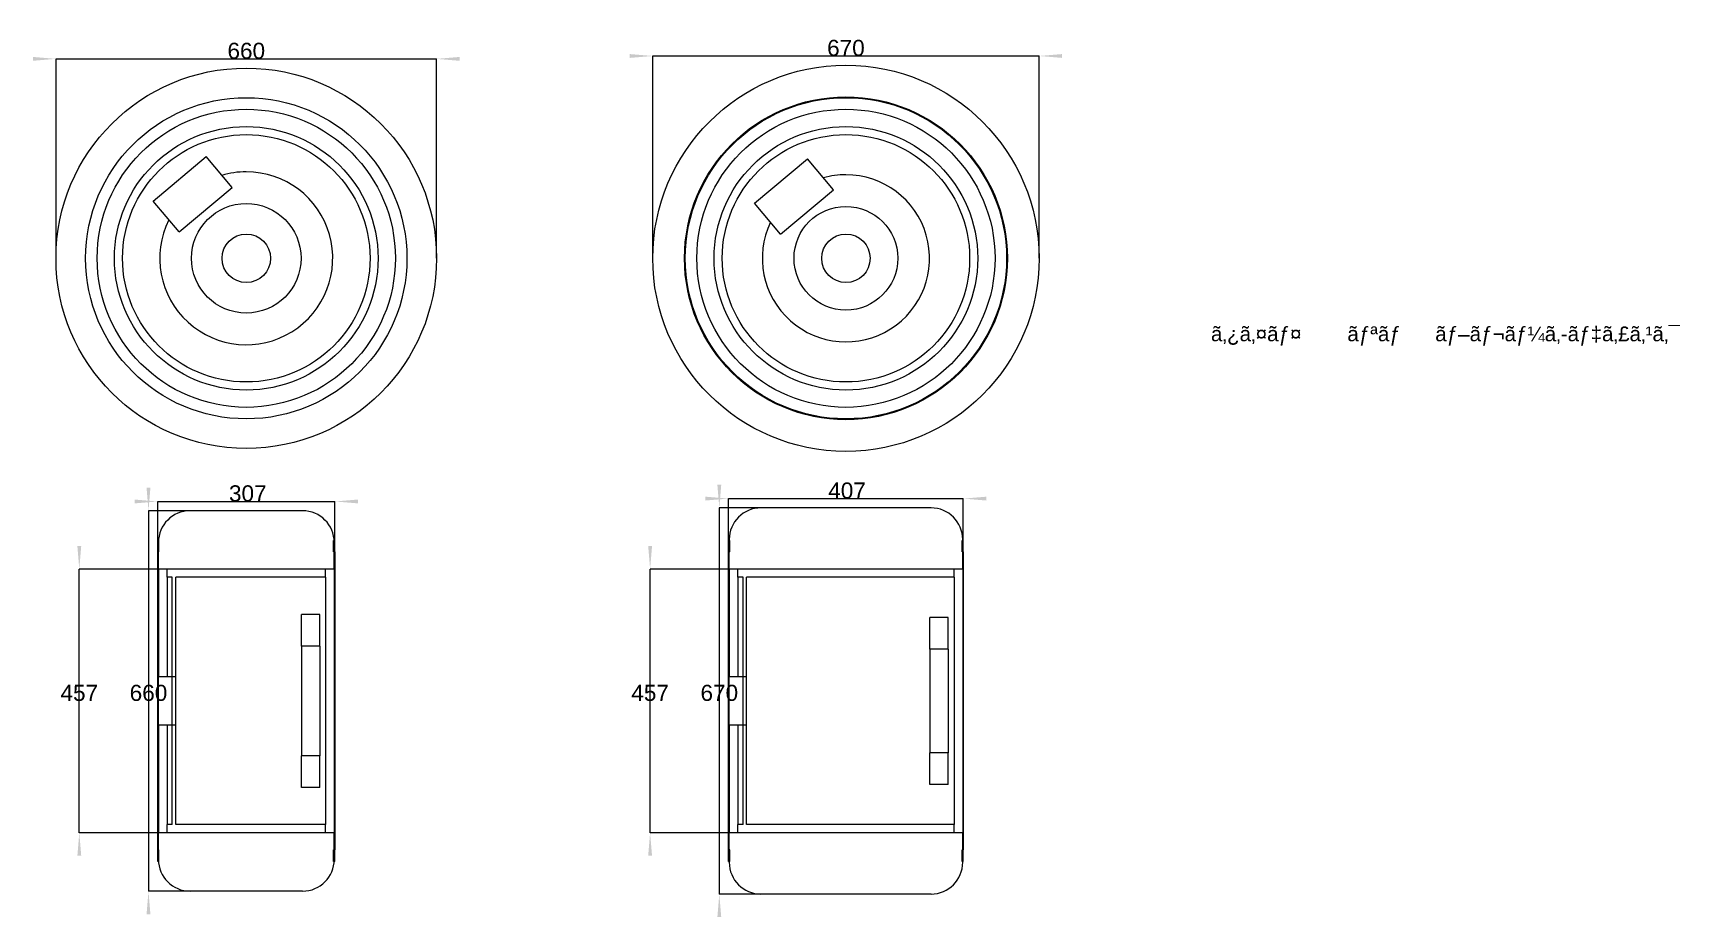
# Model space of a CAD drawing. Header units: millimetres. Extents: x 39 to 396, y 75 to 267.
import ezdxf
from ezdxf.enums import TextEntityAlignment as Align

# ---------------------------------------------------------------- set-up
doc = ezdxf.new("R2010")
doc.units = ezdxf.units.MM
doc.layers.get('0').update_dxf_attribs({"linetype": 'CONTINUOUS'})
for name, color, linetype in [('Dimension002', 7, 'CONTINUOUS'), ('Dimension003', 7, 'CONTINUOUS'), ('DimExtent086', 7, 'CONTINUOUS'), ('DimExtent087', 7, 'CONTINUOUS'), ('DimExtent088', 7, 'CONTINUOUS'), ('DimExtent089', 7, 'CONTINUOUS'), ('DimExtent090', 7, 'CONTINUOUS'), ('DimExtent091', 7, 'CONTINUOUS'), ('S07_Wheels_FrontSide', 7, 'CONTINUOUS'), ('S07_Wheels_RearSide', 7, 'CONTINUOUS'), ('S07_Wheels_SecJ', 7, 'CONTINUOUS'), ('S07_Wheels_SecK', 7, 'CONTINUOUS'), ('S07_Wheels_Tab', 7, 'CONTINUOUS')]:
    doc.layers.add(name, color=color, linetype=linetype)
doc.styles.get("Standard").update_dxf_attribs({"font": 'arial.ttf'})
doc.dimstyles.get("Standard").update_dxf_attribs({"dimscale": 0, "dimtxt": 2.5, "dimasz": 2.5, "dimexe": 1.25, "dimexo": 0.625, "dimtad": 1, "dimtxsty": 'STANDARD', "dimcen": 2.5, "dimazin": 3, "dimtfac": 1, "dimtmove": 0, "dimatfit": 3})

# ---------------------------------------------------------------- blocks, each defined once
blk = doc.blocks.new('*DimExtent086')
at = {"color": 0}
for points in [[(38.75, 261.667), (38.75, 260.833), (43.75, 261.25)], [(131.25, 261.667), (131.25, 260.833), (126.25, 261.25)]]:
    blk.add_solid(points, dxfattribs=at)
at = {"layer": 'DimExtent086'}
for p, q in [((43.75, 218), (43.75, 261.25)), ((43.75, 261.25), (126.25, 261.25)), ((126.25, 218), (126.25, 261.25))]:
    blk.add_line(p, q, dxfattribs=at)
blk.add_text('660', height=3.5, dxfattribs=at).set_placement((85, 261.25), align=Align.CENTER)
blk = doc.blocks.new('*DimExtent087')
at = {"color": 0}
for points in [[(168.125, 262.292), (168.125, 261.458), (173.125, 261.875)], [(261.875, 262.292), (261.875, 261.458), (256.875, 261.875)]]:
    blk.add_solid(points, dxfattribs=at)
at = {"layer": 'DimExtent087'}
for p, q in [((173.125, 218), (173.125, 261.875)), ((173.125, 261.875), (256.875, 261.875)), ((256.875, 218), (256.875, 261.875))]:
    blk.add_line(p, q, dxfattribs=at)
blk.add_text('670', height=3.5, dxfattribs=at).set_placement((215, 261.875), align=Align.CENTER)
blk = doc.blocks.new('*DimExtent088')
at = {"color": 0}
for points in [[(60.8, 165.677), (60.8, 164.844), (65.8, 165.261)], [(109.2, 165.677), (109.2, 164.844), (104.2, 165.261)]]:
    blk.add_solid(points, dxfattribs=at)
at = {"layer": 'DimExtent088'}
for p, q in [((65.8, 89.675), (65.8, 165.261)), ((65.8, 165.261), (104.2, 165.261)), ((104.2, 87.175), (104.2, 165.261))]:
    blk.add_line(p, q, dxfattribs=at)
blk.add_text('307', height=3.5, dxfattribs=at).set_placement((85.3248, 165.261), align=Align.CENTER)
blk = doc.blocks.new('*DimExtent089')
at = {"color": 0}
for points in [[(63.3833, 168.25), (64.2167, 168.25), (63.8, 163.25)], [(63.3833, 75.75), (64.2167, 75.75), (63.8, 80.75)]]:
    blk.add_solid(points, dxfattribs=at)
at = {"layer": 'DimExtent089'}
for p, q in [((97.2125, 163.25), (63.8, 163.25)), ((63.8, 163.25), (63.8, 80.75)), ((97.2125, 80.75), (63.8, 80.75))]:
    blk.add_line(p, q, dxfattribs=at)
blk.add_text('660', height=3.5, dxfattribs=at).set_placement((63.8, 122), align=Align.CENTER)
blk = doc.blocks.new('*DimExtent090')
at = {"color": 0}
for points in [[(184.55, 166.298), (184.55, 165.464), (189.55, 165.881)], [(245.45, 166.298), (245.45, 165.464), (240.45, 165.881)]]:
    blk.add_solid(points, dxfattribs=at)
at = {"layer": 'DimExtent090'}
for p, q in [((189.55, 89.675), (189.55, 165.881)), ((189.55, 165.881), (240.45, 165.881)), ((240.45, 87.175), (240.45, 165.881))]:
    blk.add_line(p, q, dxfattribs=at)
blk.add_text('407', height=3.5, dxfattribs=at).set_placement((215.245, 165.881), align=Align.CENTER)
blk = doc.blocks.new('*DimExtent091')
at = {"color": 0}
for points in [[(187.133, 168.875), (187.967, 168.875), (187.55, 163.875)], [(187.133, 75.125), (187.967, 75.125), (187.55, 80.125)]]:
    blk.add_solid(points, dxfattribs=at)
at = {"layer": 'DimExtent091'}
for p, q in [((233.45, 163.875), (187.55, 163.875)), ((187.55, 163.875), (187.55, 80.125)), ((233.45, 80.125), (187.55, 80.125))]:
    blk.add_line(p, q, dxfattribs=at)
blk.add_text('670', height=3.5, dxfattribs=at).set_placement((187.55, 122), align=Align.CENTER)
blk = doc.blocks.new('*Dimension002')
at = {"color": 0}
for points in [[(48.3833, 155.575), (49.2167, 155.575), (48.8, 150.575)], [(48.3833, 88.425), (49.2167, 88.425), (48.8, 93.425)]]:
    blk.add_solid(points, dxfattribs=at)
at = {"layer": 'Dimension002'}
for p, q in [((85.0125, 150.575), (48.8, 150.575)), ((48.8, 93.425), (48.8, 150.575)), ((85.0125, 93.425), (48.8, 93.425))]:
    blk.add_line(p, q, dxfattribs=at)
blk.add_text('457', height=3.5, dxfattribs=at).set_placement((48.8, 122), align=Align.CENTER)
blk = doc.blocks.new('*Dimension003')
at = {"color": 0}
for points in [[(172.133, 155.575), (172.967, 155.575), (172.55, 150.575)], [(172.133, 88.425), (172.967, 88.425), (172.55, 93.425)]]:
    blk.add_solid(points, dxfattribs=at)
at = {"layer": 'Dimension003'}
for p, q in [((215.012, 150.575), (172.55, 150.575)), ((172.55, 93.425), (172.55, 150.575)), ((215.012, 93.425), (172.55, 93.425))]:
    blk.add_line(p, q, dxfattribs=at)
blk.add_text('457', height=3.5, dxfattribs=at).set_placement((172.55, 122), align=Align.CENTER)

msp = doc.modelspace()

# ---------------------------------------------------------------- linework, layer by layer
at = {"layer": 'S07_Wheels_FrontSide'}
for p, q in [((64.792, 230.415), (76.283, 240.057)), ((81.907, 233.354), (76.283, 240.057)), ((70.416, 223.712), (81.907, 233.354)), ((70.416, 223.712), (64.792, 230.415))]:
    msp.add_line(p, q, dxfattribs=at)
for radius in [41.25, 41.25, 34.825, 32.325, 28.575, 26.825, 11.875, 5.25]:
    msp.add_circle((85, 218), radius, dxfattribs=at)
for start, end in [(153.57818, 90), (90, 106.42182)]:
    msp.add_arc((85, 218), 18.75, start, end, dxfattribs=at)
at = {"layer": 'S07_Wheels_RearSide'}
for p, q in [((195.194, 229.936), (206.684, 239.578)), ((212.309, 232.875), (206.684, 239.578)), ((200.818, 223.233), (212.309, 232.875)), ((200.818, 223.233), (195.194, 229.936))]:
    msp.add_line(p, q, dxfattribs=at)
for radius in [41.875, 41.875, 35, 34.825, 32.325, 28.575, 26.825, 11.25, 5.25]:
    msp.add_circle((215, 218), radius, dxfattribs=at)
for start, end in [(154.44334, 90), (90, 105.55666)]:
    msp.add_arc((215, 218), 18.125, start, end, dxfattribs=at)
at = {"layer": 'S07_Wheels_SecJ'}
for p, q in [((97.213, 163.25), (72.812, 163.25)), ((97.213, 163.25), (72.812, 163.25)), ((66.075, 156.825), (65.8, 156.825)), ((65.8, 154.325), (65.8, 156.825)), ((66.075, 156.825), (65.8, 156.825)), ((65.8, 154.325), (65.8, 156.825)), ((66.075, 154.325), (65.8, 154.325)), ((66.075, 154.325), (65.8, 154.325)), ((65.95, 150.575), (65.95, 156.387)), ((65.95, 150.575), (65.95, 156.387)), ((66.075, 154.325), (66.075, 156.825)), ((66.075, 154.325), (66.075, 156.825)), ((104.2, 156.825), (103.925, 156.825)), ((103.925, 154.325), (103.925, 156.825)), ((104.2, 156.825), (103.925, 156.825)), ((103.925, 154.325), (103.925, 156.825)), ((104.2, 154.325), (103.925, 154.325)), ((104.2, 154.325), (103.925, 154.325)), ((104.075, 150.575), (104.075, 156.387)), ((104.075, 150.575), (104.075, 156.387)), ((104.2, 154.325), (104.2, 156.825)), ((104.2, 154.325), (104.2, 156.825)), ((104.075, 150.575), (65.95, 150.575)), ((104.075, 150.575), (65.95, 150.575)), ((102.2, 150.575), (67.825, 150.575)), ((67.825, 148.825), (67.825, 150.575)), ((102.2, 150.575), (67.825, 150.575)), ((67.825, 148.825), (67.825, 150.575)), ((102.2, 148.825), (102.2, 150.575)), ((102.2, 148.825), (102.2, 150.575)), ((68.95, 148.825), (67.825, 148.825)), ((68.95, 148.825), (67.825, 148.825)), ((68.95, 95.175), (68.95, 148.825)), ((68.95, 95.175), (68.95, 148.825)), ((102.2, 148.825), (69.7, 148.825)), ((69.7, 95.175), (69.7, 148.825)), ((102.2, 148.825), (69.7, 148.825)), ((69.7, 95.175), (69.7, 148.825)), ((100.95, 140.75), (96.95, 140.75)), ((96.95, 133.875), (96.95, 140.75)), ((100.95, 140.75), (96.95, 140.75)), ((96.95, 133.875), (96.95, 140.75)), ((100.95, 133.875), (100.95, 140.75)), ((100.95, 133.875), (100.95, 140.75)), ((100.95, 133.875), (96.95, 133.875)), ((100.95, 133.875), (96.95, 133.875)), ((69.7, 127.25), (65.95, 127.25)), ((65.95, 116.75), (65.95, 127.25)), ((69.7, 116.75), (69.7, 127.25)), ((69.7, 116.75), (65.95, 116.75)), ((96.95, 103.25), (96.95, 110.125)), ((100.95, 110.125), (96.95, 110.125)), ((96.95, 103.25), (96.95, 110.125)), ((100.95, 110.125), (96.95, 110.125)), ((100.95, 103.25), (100.95, 110.125)), ((100.95, 103.25), (100.95, 110.125)), ((100.95, 103.25), (96.95, 103.25)), ((100.95, 103.25), (96.95, 103.25)), ((65.95, 87.612), (65.95, 93.425)), ((104.075, 93.425), (65.95, 93.425)), ((65.95, 87.612), (65.95, 93.425)), ((104.075, 93.425), (65.95, 93.425)), ((67.825, 93.425), (67.825, 95.175)), ((68.95, 95.175), (67.825, 95.175)), ((67.825, 93.425), (67.825, 95.175)), ((68.95, 95.175), (67.825, 95.175)), ((102.2, 93.425), (67.825, 93.425)), ((102.2, 93.425), (67.825, 93.425)), ((102.2, 95.175), (69.7, 95.175)), ((102.2, 95.175), (69.7, 95.175)), ((102.2, 93.425), (102.2, 95.175)), ((102.2, 93.425), (102.2, 95.175)), ((104.075, 87.612), (104.075, 93.425)), ((104.075, 87.612), (104.075, 93.425)), ((65.8, 87.175), (65.8, 89.675)), ((66.075, 89.675), (65.8, 89.675)), ((65.8, 87.175), (65.8, 89.675)), ((66.075, 89.675), (65.8, 89.675)), ((66.075, 87.175), (66.075, 89.675)), ((66.075, 87.175), (66.075, 89.675)), ((103.925, 87.175), (103.925, 89.675)), ((104.2, 89.675), (103.925, 89.675)), ((103.925, 87.175), (103.925, 89.675)), ((104.2, 89.675), (103.925, 89.675)), ((104.2, 87.175), (104.2, 89.675)), ((104.2, 87.175), (104.2, 89.675)), ((66.075, 87.175), (65.8, 87.175)), ((66.075, 87.175), (65.8, 87.175)), ((104.2, 87.175), (103.925, 87.175)), ((104.2, 87.175), (103.925, 87.175)), ((97.213, 80.75), (72.812, 80.75)), ((97.213, 80.75), (72.812, 80.75))]:
    msp.add_line(p, q, dxfattribs=at)
for centre, start, end in [((72.812, 156.387), 90, 180), ((72.812, 156.387), 90, 180), ((97.213, 156.387), 0, 90), ((97.213, 156.387), 0, 90), ((72.812, 87.612), 180, -90), ((72.812, 87.612), 180, -90), ((97.213, 87.612), -90, 0), ((97.213, 87.612), -90, 0)]:
    msp.add_arc(centre, 6.862, start, end, dxfattribs=at)
for points in [[(65.8, 154.325), (65.8, 153.515), (65.8, 151.124), (65.8, 147.273), (65.8, 142.154), (65.8, 136.025), (65.8, 129.193), (65.8, 122), (65.8, 114.807), (65.8, 107.975), (65.8, 101.846), (65.8, 96.727), (65.8, 92.876), (65.8, 90.485), (65.8, 89.675)], [(65.8, 154.325), (65.8, 153.515), (65.8, 151.124), (65.8, 147.273), (65.8, 142.154), (65.8, 136.025), (65.8, 129.193), (65.8, 122), (65.8, 114.807), (65.8, 107.975), (65.8, 101.846), (65.8, 96.727), (65.8, 92.876), (65.8, 90.485), (65.8, 89.675)], [(104.2, 154.325), (104.2, 153.515), (104.2, 151.124), (104.2, 147.273), (104.2, 142.154), (104.2, 136.025), (104.2, 129.193), (104.2, 122), (104.2, 114.807), (104.2, 107.975), (104.2, 101.846), (104.2, 96.727), (104.2, 92.876), (104.2, 90.485), (104.2, 89.675)], [(104.2, 154.325), (104.2, 153.515), (104.2, 151.124), (104.2, 147.273), (104.2, 142.154), (104.2, 136.025), (104.2, 129.193), (104.2, 122), (104.2, 114.807), (104.2, 107.975), (104.2, 101.846), (104.2, 96.727), (104.2, 92.876), (104.2, 90.485), (104.2, 89.675)], [(65.95, 150.575), (65.95, 150.435), (65.95, 150.017), (65.95, 149.324), (65.95, 148.364), (65.95, 147.145), (65.95, 145.68), (65.95, 143.984), (65.95, 142.072), (65.95, 139.963), (65.95, 137.678), (65.95, 135.24), (65.95, 132.673), (65.95, 130.001), (65.95, 127.25)], [(65.95, 150.575), (65.95, 150.435), (65.95, 150.017), (65.95, 149.324), (65.95, 148.364), (65.95, 147.145), (65.95, 145.68), (65.95, 143.984), (65.95, 142.072), (65.95, 139.963), (65.95, 137.678), (65.95, 135.24), (65.95, 132.673), (65.95, 130.001), (65.95, 127.25)], [(104.075, 150.575), (104.075, 149.859), (104.075, 147.745), (104.075, 144.341), (104.075, 139.816), (104.075, 134.398), (104.075, 128.359), (104.075, 122), (104.075, 115.641), (104.075, 109.602), (104.075, 104.184), (104.075, 99.659), (104.075, 96.255), (104.075, 94.141), (104.075, 93.425)], [(104.075, 150.575), (104.075, 149.859), (104.075, 147.745), (104.075, 144.341), (104.075, 139.816), (104.075, 134.398), (104.075, 128.359), (104.075, 122), (104.075, 115.641), (104.075, 109.602), (104.075, 104.184), (104.075, 99.659), (104.075, 96.255), (104.075, 94.141), (104.075, 93.425)], [(67.825, 148.825), (67.825, 148.696), (67.825, 148.31), (67.825, 147.671), (67.825, 146.785), (67.825, 145.66), (67.825, 144.308), (67.825, 142.741), (67.825, 140.975), (67.825, 139.026), (67.825, 136.913), (67.825, 134.657), (67.825, 132.279), (67.825, 129.802), (67.825, 127.25)], [(67.825, 148.825), (67.825, 148.696), (67.825, 148.31), (67.825, 147.671), (67.825, 146.785), (67.825, 145.66), (67.825, 144.308), (67.825, 142.741), (67.825, 140.975), (67.825, 139.026), (67.825, 136.913), (67.825, 134.657), (67.825, 132.279), (67.825, 129.802), (67.825, 127.25)], [(102.2, 148.825), (102.2, 148.152), (102.2, 146.168), (102.2, 142.973), (102.2, 138.725), (102.2, 133.639), (102.2, 127.969), (102.2, 122), (102.2, 116.031), (102.2, 110.361), (102.2, 105.275), (102.2, 101.027), (102.2, 97.832), (102.2, 95.848), (102.2, 95.175)], [(102.2, 148.825), (102.2, 148.152), (102.2, 146.168), (102.2, 142.973), (102.2, 138.725), (102.2, 133.639), (102.2, 127.969), (102.2, 122), (102.2, 116.031), (102.2, 110.361), (102.2, 105.275), (102.2, 101.027), (102.2, 97.832), (102.2, 95.848), (102.2, 95.175)], [(96.95, 133.875), (96.95, 133.577), (96.95, 132.699), (96.95, 131.284), (96.95, 129.404), (96.95, 127.152), (96.95, 124.642), (96.95, 122), (96.95, 119.358), (96.95, 116.848), (96.95, 114.596), (96.95, 112.716), (96.95, 111.301), (96.95, 110.423), (96.95, 110.125)], [(96.95, 133.875), (96.95, 133.577), (96.95, 132.699), (96.95, 131.284), (96.95, 129.404), (96.95, 127.152), (96.95, 124.642), (96.95, 122), (96.95, 119.358), (96.95, 116.848), (96.95, 114.596), (96.95, 112.716), (96.95, 111.301), (96.95, 110.423), (96.95, 110.125)], [(100.95, 133.875), (100.95, 133.577), (100.95, 132.699), (100.95, 131.284), (100.95, 129.404), (100.95, 127.152), (100.95, 124.642), (100.95, 122), (100.95, 119.358), (100.95, 116.848), (100.95, 114.596), (100.95, 112.716), (100.95, 111.301), (100.95, 110.423), (100.95, 110.125)], [(100.95, 133.875), (100.95, 133.577), (100.95, 132.699), (100.95, 131.284), (100.95, 129.404), (100.95, 127.152), (100.95, 124.642), (100.95, 122), (100.95, 119.358), (100.95, 116.848), (100.95, 114.596), (100.95, 112.716), (100.95, 111.301), (100.95, 110.423), (100.95, 110.125)], [(65.95, 116.75), (65.95, 113.999), (65.95, 111.327), (65.95, 108.76), (65.95, 106.322), (65.95, 104.037), (65.95, 101.928), (65.95, 100.016), (65.95, 98.32), (65.95, 96.855), (65.95, 95.636), (65.95, 94.676), (65.95, 93.983), (65.95, 93.565), (65.95, 93.425)], [(65.95, 116.75), (65.95, 113.999), (65.95, 111.327), (65.95, 108.76), (65.95, 106.322), (65.95, 104.037), (65.95, 101.928), (65.95, 100.016), (65.95, 98.32), (65.95, 96.855), (65.95, 95.636), (65.95, 94.676), (65.95, 93.983), (65.95, 93.565), (65.95, 93.425)], [(67.825, 116.75), (67.825, 114.198), (67.825, 111.721), (67.825, 109.343), (67.825, 107.087), (67.825, 104.974), (67.825, 103.025), (67.825, 101.259), (67.825, 99.692), (67.825, 98.34), (67.825, 97.215), (67.825, 96.329), (67.825, 95.69), (67.825, 95.304), (67.825, 95.175)], [(67.825, 116.75), (67.825, 114.198), (67.825, 111.721), (67.825, 109.343), (67.825, 107.087), (67.825, 104.974), (67.825, 103.025), (67.825, 101.259), (67.825, 99.692), (67.825, 98.34), (67.825, 97.215), (67.825, 96.329), (67.825, 95.69), (67.825, 95.304), (67.825, 95.175)]]:
    msp.add_open_spline(points, degree=1, dxfattribs=at)
at = {"layer": 'S07_Wheels_SecK'}
for p, q in [((233.45, 163.875), (196.575, 163.875)), ((233.45, 163.875), (196.575, 163.875)), ((189.825, 156.825), (189.55, 156.825)), ((189.55, 154.325), (189.55, 156.825)), ((189.825, 156.825), (189.55, 156.825)), ((189.55, 154.325), (189.55, 156.825)), ((189.825, 154.325), (189.55, 154.325)), ((189.825, 154.325), (189.55, 154.325)), ((189.7, 150.575), (189.7, 157)), ((189.7, 150.575), (189.7, 157)), ((189.825, 154.325), (189.825, 156.825)), ((189.825, 154.325), (189.825, 156.825)), ((240.45, 156.825), (240.175, 156.825)), ((240.175, 154.325), (240.175, 156.825)), ((240.45, 156.825), (240.175, 156.825)), ((240.175, 154.325), (240.175, 156.825)), ((240.45, 154.325), (240.175, 154.325)), ((240.45, 154.325), (240.175, 154.325)), ((240.325, 150.575), (240.325, 157)), ((240.325, 150.575), (240.325, 157)), ((240.45, 154.325), (240.45, 156.825)), ((240.45, 154.325), (240.45, 156.825)), ((240.325, 150.575), (189.7, 150.575)), ((240.325, 150.575), (189.7, 150.575)), ((238.45, 150.575), (191.575, 150.575)), ((191.575, 148.825), (191.575, 150.575)), ((238.45, 150.575), (191.575, 150.575)), ((191.575, 148.825), (191.575, 150.575)), ((238.45, 148.825), (238.45, 150.575)), ((238.45, 148.825), (238.45, 150.575)), ((192.7, 148.825), (191.575, 148.825)), ((192.7, 148.825), (191.575, 148.825)), ((192.7, 95.175), (192.7, 148.825)), ((192.7, 95.175), (192.7, 148.825)), ((238.45, 148.825), (193.45, 148.825)), ((193.45, 95.175), (193.45, 148.825)), ((238.45, 148.825), (193.45, 148.825)), ((193.45, 95.175), (193.45, 148.825)), ((237.2, 140.125), (233.2, 140.125)), ((233.2, 133.25), (233.2, 140.125)), ((237.2, 140.125), (233.2, 140.125)), ((233.2, 133.25), (233.2, 140.125)), ((237.2, 133.25), (237.2, 140.125)), ((237.2, 133.25), (237.2, 140.125)), ((237.2, 133.25), (233.2, 133.25)), ((237.2, 133.25), (233.2, 133.25)), ((193.45, 127.25), (189.7, 127.25)), ((189.7, 116.75), (189.7, 127.25)), ((193.45, 116.75), (193.45, 127.25)), ((193.45, 116.75), (189.7, 116.75)), ((233.2, 103.875), (233.2, 110.75)), ((237.2, 110.75), (233.2, 110.75)), ((233.2, 103.875), (233.2, 110.75)), ((237.2, 110.75), (233.2, 110.75)), ((237.2, 103.875), (237.2, 110.75)), ((237.2, 103.875), (237.2, 110.75)), ((237.2, 103.875), (233.2, 103.875)), ((237.2, 103.875), (233.2, 103.875)), ((189.7, 87), (189.7, 93.425)), ((240.325, 93.425), (189.7, 93.425)), ((189.7, 87), (189.7, 93.425)), ((240.325, 93.425), (189.7, 93.425)), ((191.575, 93.425), (191.575, 95.175)), ((192.7, 95.175), (191.575, 95.175)), ((191.575, 93.425), (191.575, 95.175)), ((192.7, 95.175), (191.575, 95.175)), ((238.45, 93.425), (191.575, 93.425)), ((238.45, 93.425), (191.575, 93.425)), ((238.45, 95.175), (193.45, 95.175)), ((238.45, 95.175), (193.45, 95.175)), ((238.45, 93.425), (238.45, 95.175)), ((238.45, 93.425), (238.45, 95.175)), ((240.325, 87), (240.325, 93.425)), ((240.325, 87), (240.325, 93.425)), ((189.55, 87.175), (189.55, 89.675)), ((189.825, 89.675), (189.55, 89.675)), ((189.55, 87.175), (189.55, 89.675)), ((189.825, 89.675), (189.55, 89.675)), ((189.825, 87.175), (189.825, 89.675)), ((189.825, 87.175), (189.825, 89.675)), ((240.175, 87.175), (240.175, 89.675)), ((240.45, 89.675), (240.175, 89.675)), ((240.175, 87.175), (240.175, 89.675)), ((240.45, 89.675), (240.175, 89.675)), ((240.45, 87.175), (240.45, 89.675)), ((240.45, 87.175), (240.45, 89.675)), ((189.825, 87.175), (189.55, 87.175)), ((189.825, 87.175), (189.55, 87.175)), ((240.45, 87.175), (240.175, 87.175)), ((240.45, 87.175), (240.175, 87.175)), ((233.45, 80.125), (196.575, 80.125)), ((233.45, 80.125), (196.575, 80.125))]:
    msp.add_line(p, q, dxfattribs=at)
for centre, start, end in [((196.575, 157), 90, 180), ((196.575, 157), 90, 180), ((233.45, 157), 0, 90), ((233.45, 157), 0, 90), ((196.575, 87), 180, -90), ((196.575, 87), 180, -90), ((233.45, 87), -90, 0), ((233.45, 87), -90, 0)]:
    msp.add_arc(centre, 6.875, start, end, dxfattribs=at)
for points in [[(189.55, 154.325), (189.55, 153.515), (189.55, 151.124), (189.55, 147.273), (189.55, 142.154), (189.55, 136.025), (189.55, 129.193), (189.55, 122), (189.55, 114.807), (189.55, 107.975), (189.55, 101.846), (189.55, 96.727), (189.55, 92.876), (189.55, 90.485), (189.55, 89.675)], [(189.55, 154.325), (189.55, 153.515), (189.55, 151.124), (189.55, 147.273), (189.55, 142.154), (189.55, 136.025), (189.55, 129.193), (189.55, 122), (189.55, 114.807), (189.55, 107.975), (189.55, 101.846), (189.55, 96.727), (189.55, 92.876), (189.55, 90.485), (189.55, 89.675)], [(240.45, 154.325), (240.45, 153.515), (240.45, 151.124), (240.45, 147.273), (240.45, 142.154), (240.45, 136.025), (240.45, 129.193), (240.45, 122), (240.45, 114.807), (240.45, 107.975), (240.45, 101.846), (240.45, 96.727), (240.45, 92.876), (240.45, 90.485), (240.45, 89.675)], [(240.45, 154.325), (240.45, 153.515), (240.45, 151.124), (240.45, 147.273), (240.45, 142.154), (240.45, 136.025), (240.45, 129.193), (240.45, 122), (240.45, 114.807), (240.45, 107.975), (240.45, 101.846), (240.45, 96.727), (240.45, 92.876), (240.45, 90.485), (240.45, 89.675)], [(189.7, 150.575), (189.7, 150.435), (189.7, 150.017), (189.7, 149.324), (189.7, 148.364), (189.7, 147.145), (189.7, 145.68), (189.7, 143.984), (189.7, 142.072), (189.7, 139.963), (189.7, 137.678), (189.7, 135.24), (189.7, 132.673), (189.7, 130.001), (189.7, 127.25)], [(189.7, 150.575), (189.7, 150.435), (189.7, 150.017), (189.7, 149.324), (189.7, 148.364), (189.7, 147.145), (189.7, 145.68), (189.7, 143.984), (189.7, 142.072), (189.7, 139.963), (189.7, 137.678), (189.7, 135.24), (189.7, 132.673), (189.7, 130.001), (189.7, 127.25)], [(240.325, 150.575), (240.325, 149.859), (240.325, 147.745), (240.325, 144.341), (240.325, 139.816), (240.325, 134.398), (240.325, 128.359), (240.325, 122), (240.325, 115.641), (240.325, 109.602), (240.325, 104.184), (240.325, 99.659), (240.325, 96.255), (240.325, 94.141), (240.325, 93.425)], [(240.325, 150.575), (240.325, 149.859), (240.325, 147.745), (240.325, 144.341), (240.325, 139.816), (240.325, 134.398), (240.325, 128.359), (240.325, 122), (240.325, 115.641), (240.325, 109.602), (240.325, 104.184), (240.325, 99.659), (240.325, 96.255), (240.325, 94.141), (240.325, 93.425)], [(191.575, 148.825), (191.575, 148.696), (191.575, 148.31), (191.575, 147.671), (191.575, 146.785), (191.575, 145.66), (191.575, 144.308), (191.575, 142.741), (191.575, 140.975), (191.575, 139.026), (191.575, 136.913), (191.575, 134.657), (191.575, 132.279), (191.575, 129.802), (191.575, 127.25)], [(191.575, 148.825), (191.575, 148.696), (191.575, 148.31), (191.575, 147.671), (191.575, 146.785), (191.575, 145.66), (191.575, 144.308), (191.575, 142.741), (191.575, 140.975), (191.575, 139.026), (191.575, 136.913), (191.575, 134.657), (191.575, 132.279), (191.575, 129.802), (191.575, 127.25)], [(238.45, 148.825), (238.45, 148.152), (238.45, 146.168), (238.45, 142.973), (238.45, 138.725), (238.45, 133.639), (238.45, 127.969), (238.45, 122), (238.45, 116.031), (238.45, 110.361), (238.45, 105.275), (238.45, 101.027), (238.45, 97.832), (238.45, 95.848), (238.45, 95.175)], [(238.45, 148.825), (238.45, 148.152), (238.45, 146.168), (238.45, 142.973), (238.45, 138.725), (238.45, 133.639), (238.45, 127.969), (238.45, 122), (238.45, 116.031), (238.45, 110.361), (238.45, 105.275), (238.45, 101.027), (238.45, 97.832), (238.45, 95.848), (238.45, 95.175)], [(233.2, 133.25), (233.2, 132.968), (233.2, 132.136), (233.2, 130.796), (233.2, 129.014), (233.2, 126.881), (233.2, 124.503), (233.2, 122), (233.2, 119.497), (233.2, 117.119), (233.2, 114.986), (233.2, 113.204), (233.2, 111.864), (233.2, 111.032), (233.2, 110.75)], [(233.2, 133.25), (233.2, 132.968), (233.2, 132.136), (233.2, 130.796), (233.2, 129.014), (233.2, 126.881), (233.2, 124.503), (233.2, 122), (233.2, 119.497), (233.2, 117.119), (233.2, 114.986), (233.2, 113.204), (233.2, 111.864), (233.2, 111.032), (233.2, 110.75)], [(237.2, 133.25), (237.2, 132.968), (237.2, 132.136), (237.2, 130.796), (237.2, 129.014), (237.2, 126.881), (237.2, 124.503), (237.2, 122), (237.2, 119.497), (237.2, 117.119), (237.2, 114.986), (237.2, 113.204), (237.2, 111.864), (237.2, 111.032), (237.2, 110.75)], [(237.2, 133.25), (237.2, 132.968), (237.2, 132.136), (237.2, 130.796), (237.2, 129.014), (237.2, 126.881), (237.2, 124.503), (237.2, 122), (237.2, 119.497), (237.2, 117.119), (237.2, 114.986), (237.2, 113.204), (237.2, 111.864), (237.2, 111.032), (237.2, 110.75)], [(189.7, 116.75), (189.7, 113.999), (189.7, 111.327), (189.7, 108.76), (189.7, 106.322), (189.7, 104.037), (189.7, 101.928), (189.7, 100.016), (189.7, 98.32), (189.7, 96.855), (189.7, 95.636), (189.7, 94.676), (189.7, 93.983), (189.7, 93.565), (189.7, 93.425)], [(189.7, 116.75), (189.7, 113.999), (189.7, 111.327), (189.7, 108.76), (189.7, 106.322), (189.7, 104.037), (189.7, 101.928), (189.7, 100.016), (189.7, 98.32), (189.7, 96.855), (189.7, 95.636), (189.7, 94.676), (189.7, 93.983), (189.7, 93.565), (189.7, 93.425)], [(191.575, 116.75), (191.575, 114.198), (191.575, 111.721), (191.575, 109.343), (191.575, 107.087), (191.575, 104.974), (191.575, 103.025), (191.575, 101.259), (191.575, 99.692), (191.575, 98.34), (191.575, 97.215), (191.575, 96.329), (191.575, 95.69), (191.575, 95.304), (191.575, 95.175)], [(191.575, 116.75), (191.575, 114.198), (191.575, 111.721), (191.575, 109.343), (191.575, 107.087), (191.575, 104.974), (191.575, 103.025), (191.575, 101.259), (191.575, 99.692), (191.575, 98.34), (191.575, 97.215), (191.575, 96.329), (191.575, 95.69), (191.575, 95.304), (191.575, 95.175)]]:
    msp.add_open_spline(points, degree=1, dxfattribs=at)

# ---------------------------------------------------------------- texts
at = {"layer": 'S07_Wheels_Tab'}
msp.add_text('        ã‚¿ã‚¤ãƒ¤        ãƒªãƒ\xa0     ãƒ–ãƒ¬ãƒ¼ã‚\xadãƒ‡ã‚£ã‚¹ã‚¯', height=3.2, dxfattribs=at).set_placement((340, 200), align=Align.CENTER)

# ---------------------------------------------------------------- dimensions: what is measured, and where the dimension line sits
at = {"layer": 'Dimension002'}
dim = msp.add_linear_dim(base=(48.8, 122), p1=(85.013, 93.425), p2=(85.013, 150.575), angle=90, text='457', dimstyle='STANDARD', dxfattribs=at)
dim.commit()
dim.dimension.update_dxf_attribs({"geometry": '*Dimension002', "text_midpoint": (53.8, 122)})
at = {"layer": 'Dimension003'}
dim = msp.add_linear_dim(base=(172.55, 122), p1=(215.012, 93.425), p2=(215.012, 150.575), angle=90, text='457', dimstyle='STANDARD', dxfattribs=at)
dim.commit()
dim.dimension.update_dxf_attribs({"geometry": '*Dimension003', "text_midpoint": (177.55, 122)})
at = {"layer": 'DimExtent086'}
dim = msp.add_linear_dim(base=(85, 261.25), p1=(43.75, 218), p2=(126.25, 218), text='660', dimstyle='STANDARD', dxfattribs=at)
dim.commit()
dim.dimension.update_dxf_attribs({"geometry": '*DimExtent086', "text_midpoint": (85, 266.25)})
at = {"layer": 'DimExtent087'}
dim = msp.add_linear_dim(base=(215, 261.875), p1=(173.125, 218), p2=(256.875, 218), text='670', dimstyle='STANDARD', dxfattribs=at)
dim.commit()
dim.dimension.update_dxf_attribs({"geometry": '*DimExtent087', "text_midpoint": (215, 266.875)})
at = {"layer": 'DimExtent088'}
dim = msp.add_linear_dim(base=(85.325, 165.261), p1=(65.8, 89.675), p2=(104.2, 87.175), text='307', dimstyle='STANDARD', dxfattribs=at)
dim.commit()
dim.dimension.update_dxf_attribs({"geometry": '*DimExtent088', "text_midpoint": (85, 170.25)})
at = {"layer": 'DimExtent089'}
dim = msp.add_linear_dim(base=(63.8, 122), p1=(97.213, 163.25), p2=(97.213, 80.75), angle=90, text='660', dimstyle='STANDARD', dxfattribs=at)
dim.commit()
dim.dimension.update_dxf_attribs({"geometry": '*DimExtent089', "text_midpoint": (58.8, 122)})
at = {"layer": 'DimExtent090'}
dim = msp.add_linear_dim(base=(215.245, 165.881), p1=(189.55, 89.675), p2=(240.45, 87.175), text='407', dimstyle='STANDARD', dxfattribs=at)
dim.commit()
dim.dimension.update_dxf_attribs({"geometry": '*DimExtent090', "text_midpoint": (215, 170.875)})
at = {"layer": 'DimExtent091'}
dim = msp.add_linear_dim(base=(187.55, 122), p1=(233.45, 163.875), p2=(233.45, 80.125), angle=90, text='670', dimstyle='STANDARD', dxfattribs=at)
dim.commit()
dim.dimension.update_dxf_attribs({"geometry": '*DimExtent091', "text_midpoint": (182.55, 122)})

doc.saveas('drawing.dxf')
